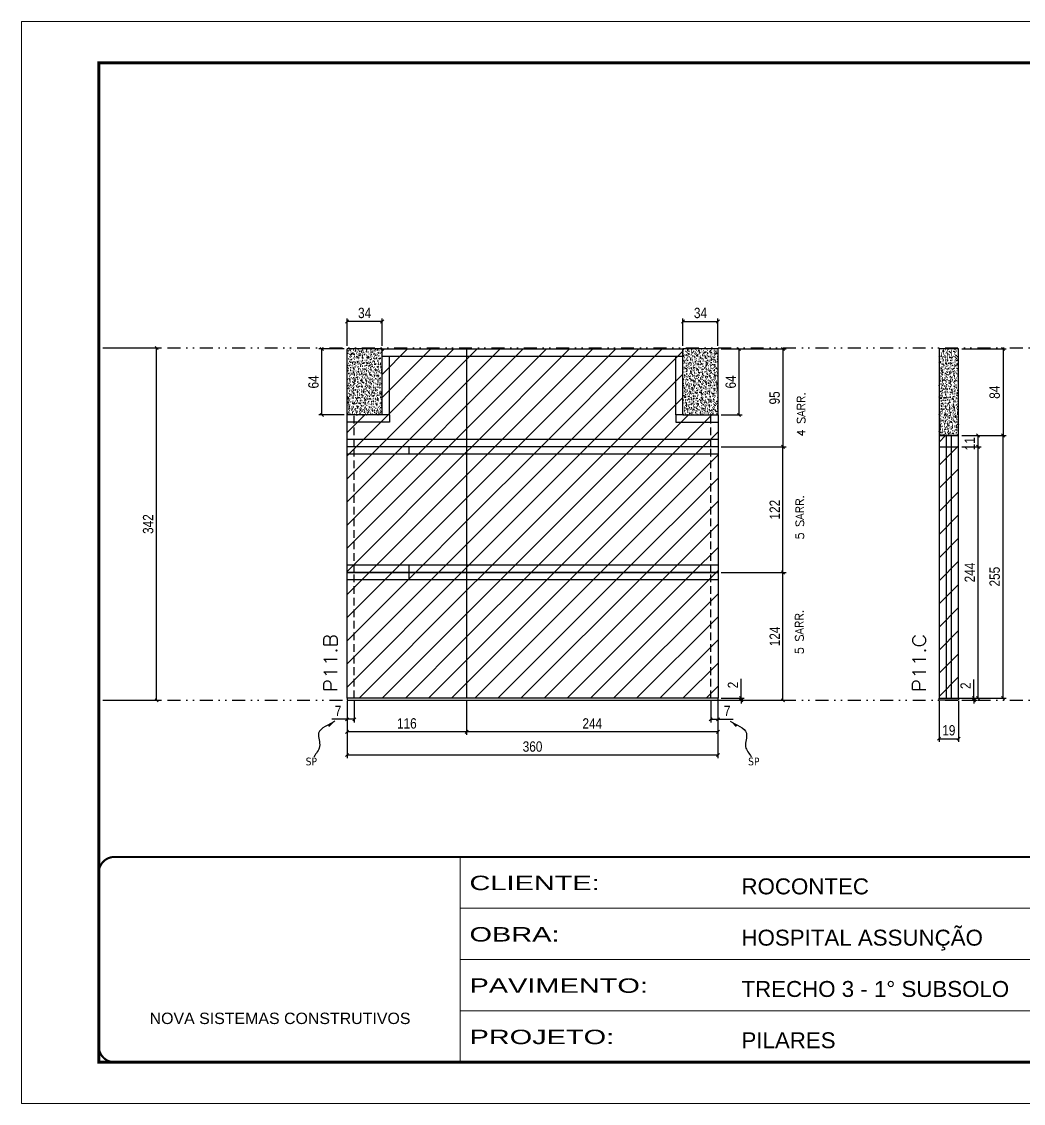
# Model space of a CAD drawing. Extents: x 2102 to 8383, y -13264 to 2718.
# Drawn here: x 5286 to 6258, y 519 to 1569 of the extents above; entities that cross this region are included whole.
import ezdxf

# ---------------------------------------------------------------- set-up
doc = ezdxf.new("R2010")
doc.units = 0
for name, pattern in [('CONTINUO', [0]), ('DASHED', [0.75, 0.5, -0.25]), ('DIVIDE2', [0.625, 0.25, -0.125, 0, -0.125, 0, -0.125]), ('HIDDEN', [0.375, 0.25, -0.125])]:
    doc.linetypes.add(name, pattern=pattern)
for name, color, linetype in [('COTA', 241, 'Continuous'), ('cotas', 4, 'Continuous'), ('Nível', 160, 'Continuous'), ('Painéis', 200, 'Continuous'), ('SARR_2.2x7', 40, 'Continuous'), ('Sarrafo de Pressão', 42, 'HIDDEN'), ('texto', 7, 'Continuous')]:
    doc.layers.add(name, color=color, linetype=linetype)
for name, color, linetype, lineweight in [('Folhas', 255, 'Continuous', 9), ('Hachura', 251, 'Continuous', 9), ('SARRAFO DE PRESSAO', 251, 'DASHED', 9), ('Texto Seção', 7, 'Continuous', 15)]:
    doc.layers.add(name, color=color, linetype=linetype, lineweight=lineweight)
doc.styles.add('ARIAL', font='arial.ttf')
doc.styles.add('COTA TECNICA', font='techl___.ttf', dxfattribs={"height": 10})
doc.styles.add('COTA TECNICA-50', font='techl___.ttf', dxfattribs={"height": 10})
doc.styles.add('REGUA-120', font='ROMANS.shx', dxfattribs={"height": 15})
doc.styles.add('ROMANS', font='romans.shx')
doc.styles.get("Standard").update_dxf_attribs({"font": 'arial.ttf'})
doc.styles.add('Tecnologia', font='')
doc.styles.get('Tecnologia').set_extended_font_data('Forgotten Futurist')
doc.dimstyles.new('COTA PAINEL-50', dxfattribs={"dimtxt": 10, "dimasz": 3, "dimexe": 3, "dimexo": 3, "dimgap": 3, "dimtad": 1, "dimdec": 1, "dimzin": 12, "dimdsep": 46, "dimtxsty": 'COTA TECNICA-50', "dimblk1": 'OBLIQUE', "dimblk2": 'OBLIQUE', "dimsah": 1, "dimcen": 0.9, "dimclrd": 4, "dimclre": 4, "dimclrt": 240, "dimadec": 1, "dimazin": 3, "dimtfac": 1, "dimtdec": 1, "dimtmove": 0, "dimatfit": 3, "dimfxl": 1, "dimtolj": 1, "dimtzin": 12, "dimarcsym": 0})
doc.dimstyles.new('PAINEL', dxfattribs={"dimtxt": 10, "dimasz": 3, "dimexe": 3, "dimexo": 3, "dimgap": 3, "dimtad": 1, "dimdec": 1, "dimzin": 12, "dimdsep": 46, "dimtxsty": 'COTA TECNICA', "dimblk1": 'OBLIQUE', "dimblk2": 'OBLIQUE', "dimsah": 1, "dimcen": 0.9, "dimclrd": 4, "dimclre": 4, "dimclrt": 240, "dimadec": 1, "dimazin": 3, "dimtfac": 1, "dimtdec": 1, "dimtmove": 0, "dimatfit": 3, "dimfxl": 1, "dimtolj": 1, "dimtzin": 12, "dimarcsym": 0})
doc.dimstyles.get("Standard").update_dxf_attribs({"dimtxt": 0.18, "dimasz": 0.18, "dimexe": 0.18, "dimexo": 0.0625, "dimgap": 0.09, "dimtad": 0, "dimtih": 1, "dimtoh": 1, "dimdec": 4, "dimzin": 0, "dimdsep": 46, "dimtxsty": 'Standard', "dimcen": 0.09, "dimadec": 0, "dimazin": 0, "dimtfac": 1, "dimtdec": 4, "dimtofl": 0, "dimtmove": 0, "dimatfit": 3, "dimfxl": 1, "dimtolj": 1, "dimtzin": 0, "dimarcsym": 0})
pattern_1 = [(45, (-126918.716, -32522.603), (-11.2253202, 11.2253202), [])]
pattern_2 = [(50, (-126932.216, -32527.6026), (5.46554007, -0.47817257), [0.5715, -6.2865]), (355, (-126932.216, -32527.6026), (-1.05730264, 5.73170536), [0.4572, -5.02921753]), (100.4514447, (-126931.7604, -32527.6424), (4.40823741, 5.25353256), [0.48570026, -5.34270734]), (46.1842, (-126932.216, -32526.0786), (8.13237123, -1.26126984), [0.85725, -9.42975]), (96.6355576, (-126931.538, -32526.184), (7.122124, 7.42278374), [0.7285507, -8.01406824]), (351.184151, (-126932.216, -32526.079), (7.122124, 7.42278374), [0.685799, -7.54379196]), (21, (-126931.454, -32526.4596), (4.54843174, -3.06795595), [0.5715, -6.2865]), (326, (-126931.454, -32526.4596), (1.85406085, 5.52563898), [0.4572, -5.0292]), (71.451445, (-126931.075, -32526.715), (6.40249258, 2.45768307), [0.48570026, -5.34269813]), (37.5, (-126932.2158, -32527.6026), (0.092658098, 2.536651166), [0, -4.96824, 0, -5.1054, 0, -5.04825]), (7.5, (-126932.2158, -32527.6026), (2.004589875, 3.005417245), [0, -2.91084, 0, -4.85394, 0, -1.92405]), (327.5, (-126933.915, -32527.6026), (4.067717855, -0.17186232), [0, -1.905, 0, -5.9436, 0, -7.8867]), (317.5, (-126934.677, -32527.6026), (4.44387544, 0.76279473), [0, -2.4765, 0, -3.94716, 0, -5.6007])]

# ---------------------------------------------------------------- blocks, each defined once
blk = doc.blocks.new('9999999999')
at = {"color": 30, "linetype": 'CONTINUO'}
for p, q in [((98564.6, 34230.2), (98564.6, 34429.4)), ((98564.6, 34379.6), (99584, 34379.6)), ((98564.6, 34329.8), (99488, 34329.8)), ((98564.6, 34280), (99488, 34280))]:
    blk.add_line(p, q, dxfattribs=at)
at = {"color": 30, "linetype": 'CONTINUO', "const_width": 2}
blk.add_lwpolyline([(99584, 34230.2), (99584, 34414.4, 0.414214), (99569, 34429.4), (98229, 34429.4, 0.414214), (98214, 34414.4), (98214, 34245.2, 0.414214), (98229, 34230.2), (99584, 34230.2)], format="xyb", dxfattribs=at)
at = {"layer": 'Folhas'}
blk.add_lwpolyline([(98139, 34190.2), (99624, 34190.2), (99624, 35240.2), (98139, 35240.2)], close=True, dxfattribs=at)
at = {"layer": 'Folhas', "color": 30, "const_width": 3}
blk.add_lwpolyline([(98214, 34230.2), (99584, 34230.2), (99584, 35200.2), (98214, 35200.2)], close=True, dxfattribs=at)
at = {"color": 7, "linetype": 'Continuous', "ltscale": 5, "style": 'ARIAL'}
for s, height, p in [('ROCONTEC', 15.48, (98837.7, 34393.1)), ('HOSPITAL ASSUNÇÃO', 15.483, (98837.7, 34343.3)), ('TRECHO 3 - 1° SUBSOLO', 15.483, (98837.7, 34293.5)), ('NOVA SISTEMAS CONSTRUTIVOS', 11.059, (98263.2, 34267.2)), ('PILARES', 15.48, (98837.7, 34243.7))]:
    blk.add_text(s, height=height, dxfattribs=at).set_placement(p)
at = {"layer": 'Folhas', "color": 7, "style": 'Tecnologia', "width": 1.5}
for s, p in [('CLIENTE:', (98573.7, 34397.2)), ('OBRA:', (98573.7, 34347.3)), ('PAVIMENTO:', (98573.7, 34297.5)), ('PROJETO:', (98573.7, 34247.7))]:
    blk.add_text(s, height=14, dxfattribs=at).set_placement(p)
blk = doc.blocks.new('_Oblique')
at = {"color": 0, "linetype": 'ByBlock', "lineweight": -2}
blk.add_line((-0.5, -0.5), (0.5, 0.5), dxfattribs=at)
blk = doc.blocks.new('*D102')
at = {"layer": 'COTA', "color": 4, "lineweight": -2, "transparency": 16777216}
for p, q in [((6176.3, 909.3), (6176.3, 870)), ((6195.3, 909.3), (6195.3, 870)), ((6176.3, 873), (6195.3, 873))]:
    blk.add_line(p, q, dxfattribs=at)
at = {"layer": 'Defpoints', "color": 0, "transparency": 16777216}
for p in [(6176.3, 912.3), (6195.3, 912.3), (6195.3, 873)]:
    blk.add_point(p, dxfattribs=at)
at = {"layer": 'COTA', "color": 4, "lineweight": -2, "transparency": 16777216, "xscale": 3, "yscale": 3, "zscale": 3, "rotation": 180}
blk.add_blockref('_Oblique', (6176.3, 873), dxfattribs=at)
at = {"layer": 'COTA', "color": 4, "lineweight": -2, "transparency": 16777216, "xscale": 3, "yscale": 3, "zscale": 3}
blk.add_blockref('_Oblique', (6195.3, 873), dxfattribs=at)
at = {"layer": 'COTA', "color": 240, "transparency": 16777216, "insert": (6185.8, 881.1), "char_height": 10, "attachment_point": 5, "style": 'COTA TECNICA'}
blk.add_mtext('\\A1;19', dxfattribs=at)
blk = doc.blocks.new('*D103')
at = {"layer": 'COTA', "color": 4, "lineweight": -2, "transparency": 16777216}
for p, q in [((6210.1, 912.3), (6210.1, 930.4)), ((6198.3, 912.3), (6213.1, 912.3)), ((6198.3, 910.3), (6213.1, 910.3)), ((6210.1, 910.3), (6210.1, 912.3)), ((6210.1, 910.3), (6210.1, 907.3))]:
    blk.add_line(p, q, dxfattribs=at)
at = {"layer": 'Defpoints', "color": 0, "transparency": 16777216}
for p in [(6195.3, 912.3), (6195.3, 910.3), (6210.1, 912.3)]:
    blk.add_point(p, dxfattribs=at)
at = {"layer": 'COTA', "color": 4, "lineweight": -2, "transparency": 16777216, "xscale": 3, "yscale": 3, "zscale": 3}
for p, rotation in [((6210.1, 912.3), 270), ((6210.1, 910.3), 90)]:
    blk.add_blockref('_Oblique', p, dxfattribs=dict(at, rotation=rotation))
at = {"layer": 'COTA', "color": 240, "transparency": 16777216, "insert": (6202.1, 924.4), "char_height": 10, "attachment_point": 5, "rotation": 90, "style": 'COTA TECNICA-50'}
blk.add_mtext('\\A1;2', dxfattribs=at)
blk = doc.blocks.new('*D933')
at = {"layer": 'COTA', "color": 4, "linetype": 'ByBlock', "lineweight": -2, "transparency": 16777216}
for p, q in [((6198.3, 1251.3), (6241.4, 1251.3)), ((6238.4, 1251.3), (6238.4, 1167.3)), ((6198.3, 1167.3), (6241.4, 1167.3))]:
    blk.add_line(p, q, dxfattribs=at)
at = {"layer": 'Defpoints', "color": 0, "linetype": 'ByBlock', "transparency": 16777216}
for p in [(6195.3, 1251.3), (6195.3, 1167.3), (6238.4, 1167.3)]:
    blk.add_point(p, dxfattribs=at)
at = {"layer": 'COTA', "color": 4, "linetype": 'ByBlock', "lineweight": -2, "transparency": 16777216, "xscale": 3, "yscale": 3, "zscale": 3}
for p, rotation in [((6238.4, 1251.3), 90), ((6238.4, 1167.3), 270)]:
    blk.add_blockref('_Oblique', p, dxfattribs=dict(at, rotation=rotation))
at = {"layer": 'COTA', "color": 240, "linetype": 'ByBlock', "transparency": 16777216, "insert": (6230.3, 1209.3), "char_height": 10, "attachment_point": 5, "rotation": 90, "style": 'COTA TECNICA'}
blk.add_mtext('\\A1;84', dxfattribs=at)
blk = doc.blocks.new('*D934')
at = {"layer": 'COTA', "color": 4, "linetype": 'ByBlock', "lineweight": -2, "transparency": 16777216}
for p, q in [((6198.3, 1167.3), (6241.4, 1167.3)), ((6238.4, 912.3), (6238.4, 1167.3)), ((6198.3, 912.3), (6241.4, 912.3))]:
    blk.add_line(p, q, dxfattribs=at)
at = {"layer": 'Defpoints', "color": 0, "linetype": 'ByBlock', "transparency": 16777216}
for p in [(6195.3, 1167.3), (6238.4, 1167.3), (6195.3, 912.3)]:
    blk.add_point(p, dxfattribs=at)
at = {"layer": 'COTA', "color": 4, "linetype": 'ByBlock', "lineweight": -2, "transparency": 16777216, "xscale": 3, "yscale": 3, "zscale": 3}
for p, rotation in [((6238.4, 1167.3), 90), ((6238.4, 912.3), 270)]:
    blk.add_blockref('_Oblique', p, dxfattribs=dict(at, rotation=rotation))
at = {"layer": 'COTA', "color": 240, "linetype": 'ByBlock', "transparency": 16777216, "insert": (6230.3, 1030.3), "char_height": 10, "attachment_point": 5, "rotation": 90, "style": 'COTA TECNICA'}
blk.add_mtext('\\A1;255', dxfattribs=at)
blk = doc.blocks.new('*D938')
at = {"layer": 'COTA', "color": 4, "linetype": 'ByBlock', "lineweight": -2, "transparency": 16777216}
for p, q in [((6198.3, 1156.3), (6217.2, 1156.3)), ((6214.2, 912.3), (6214.2, 1156.3)), ((6179.3, 912.3), (6217.2, 912.3))]:
    blk.add_line(p, q, dxfattribs=at)
at = {"layer": 'Defpoints', "color": 0, "linetype": 'ByBlock', "transparency": 16777216}
for p in [(6195.3, 1156.3), (6214.2, 1156.3), (6176.3, 912.3)]:
    blk.add_point(p, dxfattribs=at)
at = {"layer": 'COTA', "color": 4, "linetype": 'ByBlock', "lineweight": -2, "transparency": 16777216, "xscale": 3, "yscale": 3, "zscale": 3}
for p, rotation in [((6214.2, 1156.3), 90), ((6214.2, 912.3), 270)]:
    blk.add_blockref('_Oblique', p, dxfattribs=dict(at, rotation=rotation))
at = {"layer": 'COTA', "color": 240, "linetype": 'ByBlock', "transparency": 16777216, "insert": (6206.1, 1034.3), "char_height": 10, "attachment_point": 5, "rotation": 90, "style": 'COTA TECNICA'}
blk.add_mtext('\\A1;244', dxfattribs=at)
blk = doc.blocks.new('*D939')
at = {"layer": 'COTA', "color": 4, "linetype": 'ByBlock', "lineweight": -2, "transparency": 16777216}
for p, q in [((6198.3, 1167.3), (6217.2, 1167.3)), ((6214.2, 1156.3), (6214.2, 1167.3)), ((6198.3, 1156.3), (6217.2, 1156.3))]:
    blk.add_line(p, q, dxfattribs=at)
at = {"layer": 'Defpoints', "color": 0, "linetype": 'ByBlock', "transparency": 16777216}
for p in [(6195.3, 1167.3), (6214.2, 1167.3), (6195.3, 1156.3)]:
    blk.add_point(p, dxfattribs=at)
at = {"layer": 'COTA', "color": 4, "linetype": 'ByBlock', "lineweight": -2, "transparency": 16777216, "xscale": 3, "yscale": 3, "zscale": 3}
for p, rotation in [((6214.2, 1167.3), 90), ((6214.2, 1156.3), 270)]:
    blk.add_blockref('_Oblique', p, dxfattribs=dict(at, rotation=rotation))
at = {"layer": 'COTA', "color": 240, "linetype": 'ByBlock', "transparency": 16777216, "insert": (6206.1, 1159.3), "char_height": 10, "attachment_point": 5, "rotation": 90, "style": 'COTA TECNICA'}
blk.add_mtext('\\A1;11', dxfattribs=at)
blk = doc.blocks.new('*D964')
at = {"layer": 'cotas', "color": 4, "linetype": 'ByBlock', "lineweight": -2, "transparency": 16777216}
for p, q in [((5367.5, 1252.3), (5419.8, 1252.3)), ((5416.8, 910.3), (5416.8, 1252.3)), ((5367.5, 910.3), (5419.8, 910.3))]:
    blk.add_line(p, q, dxfattribs=at)
at = {"layer": 'Defpoints', "color": 0, "linetype": 'ByBlock', "transparency": 16777216}
for p in [(5364.5, 1252.3), (5416.8, 1252.3), (5364.5, 910.3)]:
    blk.add_point(p, dxfattribs=at)
at = {"layer": 'cotas', "color": 4, "linetype": 'ByBlock', "lineweight": -2, "transparency": 16777216, "xscale": 3, "yscale": 3, "zscale": 3}
for p, rotation in [((5416.8, 1252.3), 90), ((5416.8, 910.3), 270)]:
    blk.add_blockref('_Oblique', p, dxfattribs=dict(at, rotation=rotation))
at = {"layer": 'cotas', "color": 240, "linetype": 'ByBlock', "transparency": 16777216, "insert": (5408.6, 1081.3), "char_height": 10, "attachment_point": 5, "rotation": 90, "style": 'COTA TECNICA'}
blk.add_mtext('\\A1;342', dxfattribs=at)
blk = doc.blocks.new('*D125')
at = {"layer": 'COTA', "color": 4, "lineweight": -2, "transparency": 16777216}
for p, q in [((5601.7, 909.3), (5601.7, 854.1)), ((5961.7, 909.3), (5961.7, 854.1)), ((5961.7, 857.1), (5601.7, 857.1))]:
    blk.add_line(p, q, dxfattribs=at)
at = {"layer": 'Defpoints', "color": 0, "transparency": 16777216}
for p in [(5601.7, 912.3), (5961.7, 912.3), (5601.7, 857.1)]:
    blk.add_point(p, dxfattribs=at)
at = {"layer": 'COTA', "color": 4, "lineweight": -2, "transparency": 16777216, "xscale": 3, "yscale": 3, "zscale": 3, "rotation": 180}
blk.add_blockref('_Oblique', (5601.7, 857.1), dxfattribs=at)
at = {"layer": 'COTA', "color": 4, "lineweight": -2, "transparency": 16777216, "xscale": 3, "yscale": 3, "zscale": 3}
blk.add_blockref('_Oblique', (5961.7, 857.1), dxfattribs=at)
at = {"layer": 'COTA', "color": 240, "transparency": 16777216, "insert": (5781.7, 865.3), "char_height": 10, "attachment_point": 5, "style": 'COTA TECNICA'}
blk.add_mtext('\\A1;360', dxfattribs=at)
blk = doc.blocks.new('*D126')
at = {"layer": 'COTA', "color": 4, "lineweight": -2, "transparency": 16777216}
for p, q in [((5954.7, 909.3), (5954.7, 888.8)), ((5961.7, 907.3), (5961.7, 888.8)), ((5954.7, 891.8), (5961.7, 891.8)), ((5961.7, 891.8), (5976.4, 891.8))]:
    blk.add_line(p, q, dxfattribs=at)
at = {"layer": 'Defpoints', "color": 0, "transparency": 16777216}
for p in [(5954.7, 912.3), (5961.7, 910.3), (5961.7, 891.8)]:
    blk.add_point(p, dxfattribs=at)
at = {"layer": 'COTA', "color": 4, "lineweight": -2, "transparency": 16777216, "xscale": 3, "yscale": 3, "zscale": 3, "rotation": 180}
blk.add_blockref('_Oblique', (5954.7, 891.8), dxfattribs=at)
at = {"layer": 'COTA', "color": 4, "lineweight": -2, "transparency": 16777216, "xscale": 3, "yscale": 3, "zscale": 3}
blk.add_blockref('_Oblique', (5961.7, 891.8), dxfattribs=at)
at = {"layer": 'COTA', "color": 240, "transparency": 16777216, "insert": (5970.6, 899.9), "char_height": 10, "attachment_point": 5, "style": 'COTA TECNICA-50'}
blk.add_mtext('\\A1;7', dxfattribs=at)
blk = doc.blocks.new('*D127')
at = {"layer": 'COTA', "color": 4, "lineweight": -2, "transparency": 16777216}
for p, q in [((5601.7, 907.3), (5601.7, 888.8)), ((5608.7, 909.3), (5608.7, 888.8)), ((5601.7, 891.8), (5587, 891.8)), ((5608.7, 891.8), (5601.7, 891.8))]:
    blk.add_line(p, q, dxfattribs=at)
at = {"layer": 'Defpoints', "color": 0, "transparency": 16777216}
for p in [(5601.7, 910.3), (5608.7, 912.3), (5601.7, 891.8)]:
    blk.add_point(p, dxfattribs=at)
at = {"layer": 'COTA', "color": 4, "lineweight": -2, "transparency": 16777216, "xscale": 3, "yscale": 3, "zscale": 3, "rotation": 180}
blk.add_blockref('_Oblique', (5601.7, 891.8), dxfattribs=at)
at = {"layer": 'COTA', "color": 4, "lineweight": -2, "transparency": 16777216, "xscale": 3, "yscale": 3, "zscale": 3}
blk.add_blockref('_Oblique', (5608.7, 891.8), dxfattribs=at)
at = {"layer": 'COTA', "color": 240, "transparency": 16777216, "insert": (5592.9, 899.9), "char_height": 10, "attachment_point": 5, "style": 'COTA TECNICA-50'}
blk.add_mtext('\\A1;7', dxfattribs=at)
blk = doc.blocks.new('*D128')
at = {"layer": 'COTA', "color": 4, "lineweight": -2, "transparency": 16777216}
for p, q in [((5964.7, 1034.3), (6027.8, 1034.3)), ((6024.8, 910.3), (6024.8, 1034.3)), ((5964.7, 910.3), (6027.8, 910.3))]:
    blk.add_line(p, q, dxfattribs=at)
at = {"layer": 'Defpoints', "color": 0, "transparency": 16777216}
for p in [(5961.7, 1034.3), (6024.8, 1034.3), (5961.7, 910.3)]:
    blk.add_point(p, dxfattribs=at)
at = {"layer": 'COTA', "color": 4, "lineweight": -2, "transparency": 16777216, "xscale": 3, "yscale": 3, "zscale": 3}
for p, rotation in [((6024.8, 1034.3), 90), ((6024.8, 910.3), 270)]:
    blk.add_blockref('_Oblique', p, dxfattribs=dict(at, rotation=rotation))
at = {"layer": 'COTA', "color": 240, "transparency": 16777216, "insert": (6016.8, 972.3), "char_height": 10, "attachment_point": 5, "rotation": 90, "style": 'COTA TECNICA-50'}
blk.add_mtext('\\A1;124', dxfattribs=at)
blk = doc.blocks.new('*D129')
at = {"layer": 'COTA', "color": 4, "lineweight": -2, "transparency": 16777216}
for p, q in [((5984.2, 912.3), (5984.2, 931.1)), ((5964.7, 912.3), (5987.2, 912.3)), ((5964.7, 910.3), (5987.2, 910.3)), ((5984.2, 910.3), (5984.2, 912.3)), ((5984.2, 910.3), (5984.2, 907.3))]:
    blk.add_line(p, q, dxfattribs=at)
at = {"layer": 'Defpoints', "color": 0, "transparency": 16777216}
for p in [(5961.7, 912.3), (5961.7, 910.3), (5984.2, 910.3)]:
    blk.add_point(p, dxfattribs=at)
at = {"layer": 'COTA', "color": 4, "lineweight": -2, "transparency": 16777216, "xscale": 3, "yscale": 3, "zscale": 3}
for p, rotation in [((5984.2, 912.3), 270), ((5984.2, 910.3), 90)]:
    blk.add_blockref('_Oblique', p, dxfattribs=dict(at, rotation=rotation))
at = {"layer": 'COTA', "color": 240, "transparency": 16777216, "insert": (5976.2, 925.1), "char_height": 10, "attachment_point": 5, "rotation": 90, "style": 'COTA TECNICA-50'}
blk.add_mtext('\\A1;2', dxfattribs=at)
blk = doc.blocks.new('*D130')
at = {"layer": 'COTA', "color": 4, "linetype": 'ByBlock', "lineweight": -2, "transparency": 16777216}
for p, q in [((5964.7, 1156.3), (6027.8, 1156.3)), ((6024.8, 1034.3), (6024.8, 1156.3)), ((5964.7, 1034.3), (6027.8, 1034.3))]:
    blk.add_line(p, q, dxfattribs=at)
at = {"layer": 'Defpoints', "color": 0, "linetype": 'ByBlock', "transparency": 16777216}
for p in [(5961.7, 1156.3), (6024.8, 1156.3), (5961.7, 1034.3)]:
    blk.add_point(p, dxfattribs=at)
at = {"layer": 'COTA', "color": 4, "linetype": 'ByBlock', "lineweight": -2, "transparency": 16777216, "xscale": 3, "yscale": 3, "zscale": 3}
for p, rotation in [((6024.8, 1156.3), 90), ((6024.8, 1034.3), 270)]:
    blk.add_blockref('_Oblique', p, dxfattribs=dict(at, rotation=rotation))
at = {"layer": 'COTA', "color": 240, "linetype": 'ByBlock', "transparency": 16777216, "insert": (6016.8, 1095.3), "char_height": 10, "attachment_point": 5, "rotation": 90, "style": 'COTA TECNICA'}
blk.add_mtext('\\A1;122', dxfattribs=at)
blk = doc.blocks.new('*D131')
at = {"layer": 'COTA', "color": 4, "linetype": 'ByBlock', "lineweight": -2, "transparency": 16777216}
for p, q in [((5964.7, 1251.3), (6027.8, 1251.3)), ((6024.8, 1251.3), (6024.8, 1156.3)), ((5964.7, 1156.3), (6027.8, 1156.3))]:
    blk.add_line(p, q, dxfattribs=at)
at = {"layer": 'Defpoints', "color": 0, "linetype": 'ByBlock', "transparency": 16777216}
for p in [(5961.7, 1251.3), (5961.7, 1156.3), (6024.8, 1156.3)]:
    blk.add_point(p, dxfattribs=at)
at = {"layer": 'COTA', "color": 4, "linetype": 'ByBlock', "lineweight": -2, "transparency": 16777216, "xscale": 3, "yscale": 3, "zscale": 3}
for p, rotation in [((6024.8, 1251.3), 90), ((6024.8, 1156.3), 270)]:
    blk.add_blockref('_Oblique', p, dxfattribs=dict(at, rotation=rotation))
at = {"layer": 'COTA', "color": 240, "linetype": 'ByBlock', "transparency": 16777216, "insert": (6016.7, 1203.8), "char_height": 10, "attachment_point": 5, "rotation": 90, "style": 'COTA TECNICA'}
blk.add_mtext('\\A1;95', dxfattribs=at)
blk = doc.blocks.new('*D965')
at = {"layer": 'COTA', "color": 4, "linetype": 'ByBlock', "lineweight": -2, "transparency": 16777216}
for p, q in [((5598.7, 1251.3), (5574.2, 1251.3)), ((5577.2, 1187.3), (5577.2, 1251.3)), ((5598.7, 1187.3), (5574.2, 1187.3))]:
    blk.add_line(p, q, dxfattribs=at)
at = {"layer": 'Defpoints', "color": 0, "linetype": 'ByBlock', "transparency": 16777216}
for p in [(5577.2, 1251.3), (5601.7, 1251.3), (5601.7, 1187.3)]:
    blk.add_point(p, dxfattribs=at)
at = {"layer": 'COTA', "color": 4, "linetype": 'ByBlock', "lineweight": -2, "transparency": 16777216, "xscale": 3, "yscale": 3, "zscale": 3}
for p, rotation in [((5577.2, 1251.3), 90), ((5577.2, 1187.3), 270)]:
    blk.add_blockref('_Oblique', p, dxfattribs=dict(at, rotation=rotation))
at = {"layer": 'COTA', "color": 240, "linetype": 'ByBlock', "transparency": 16777216, "insert": (5569.1, 1219.3), "char_height": 10, "attachment_point": 5, "rotation": 90, "style": 'COTA TECNICA'}
blk.add_mtext('\\A1;64', dxfattribs=at)
blk = doc.blocks.new('*D966')
at = {"layer": 'COTA', "color": 4, "linetype": 'ByBlock', "lineweight": -2, "transparency": 16777216}
for p, q in [((5964.7, 1251.3), (5985.2, 1251.3)), ((5982.2, 1187.3), (5982.2, 1251.3)), ((5964.7, 1187.3), (5985.2, 1187.3))]:
    blk.add_line(p, q, dxfattribs=at)
at = {"layer": 'Defpoints', "color": 0, "linetype": 'ByBlock', "transparency": 16777216}
for p in [(5961.7, 1251.3), (5982.2, 1251.3), (5961.7, 1187.3)]:
    blk.add_point(p, dxfattribs=at)
at = {"layer": 'COTA', "color": 4, "linetype": 'ByBlock', "lineweight": -2, "transparency": 16777216, "xscale": 3, "yscale": 3, "zscale": 3}
for p, rotation in [((5982.2, 1251.3), 90), ((5982.2, 1187.3), 270)]:
    blk.add_blockref('_Oblique', p, dxfattribs=dict(at, rotation=rotation))
at = {"layer": 'COTA', "color": 240, "linetype": 'ByBlock', "transparency": 16777216, "insert": (5974.1, 1219.3), "char_height": 10, "attachment_point": 5, "rotation": 90, "style": 'COTA TECNICA'}
blk.add_mtext('\\A1;64', dxfattribs=at)
blk = doc.blocks.new('*D967')
at = {"layer": 'COTA', "color": 4, "linetype": 'ByBlock', "lineweight": -2, "transparency": 16777216}
for p, q in [((5927.7, 1254.3), (5927.7, 1281)), ((5927.7, 1278), (5961.7, 1278)), ((5961.7, 1254.3), (5961.7, 1281))]:
    blk.add_line(p, q, dxfattribs=at)
at = {"layer": 'Defpoints', "color": 0, "linetype": 'ByBlock', "transparency": 16777216}
for p in [(5961.7, 1278), (5927.7, 1251.3), (5961.7, 1251.3)]:
    blk.add_point(p, dxfattribs=at)
at = {"layer": 'COTA', "color": 4, "linetype": 'ByBlock', "lineweight": -2, "transparency": 16777216, "xscale": 3, "yscale": 3, "zscale": 3, "rotation": 180}
blk.add_blockref('_Oblique', (5927.7, 1278), dxfattribs=at)
at = {"layer": 'COTA', "color": 4, "linetype": 'ByBlock', "lineweight": -2, "transparency": 16777216, "xscale": 3, "yscale": 3, "zscale": 3}
blk.add_blockref('_Oblique', (5961.7, 1278), dxfattribs=at)
at = {"layer": 'COTA', "color": 240, "linetype": 'ByBlock', "transparency": 16777216, "insert": (5944.7, 1286.2), "char_height": 10, "attachment_point": 5, "style": 'COTA TECNICA'}
blk.add_mtext('\\A1;34', dxfattribs=at)
blk = doc.blocks.new('*D132')
at = {"layer": 'COTA', "color": 4, "linetype": 'ByBlock', "lineweight": -2, "transparency": 16777216}
for p, q in [((5601.7, 1254.3), (5601.7, 1281)), ((5635.7, 1278), (5601.7, 1278)), ((5635.7, 1254.3), (5635.7, 1281))]:
    blk.add_line(p, q, dxfattribs=at)
at = {"layer": 'Defpoints', "color": 0, "linetype": 'ByBlock', "transparency": 16777216}
for p in [(5601.7, 1278), (5601.7, 1251.3), (5635.7, 1251.3)]:
    blk.add_point(p, dxfattribs=at)
at = {"layer": 'COTA', "color": 4, "linetype": 'ByBlock', "lineweight": -2, "transparency": 16777216, "xscale": 3, "yscale": 3, "zscale": 3, "rotation": 180}
blk.add_blockref('_Oblique', (5601.7, 1278), dxfattribs=at)
at = {"layer": 'COTA', "color": 4, "linetype": 'ByBlock', "lineweight": -2, "transparency": 16777216, "xscale": 3, "yscale": 3, "zscale": 3}
blk.add_blockref('_Oblique', (5635.7, 1278), dxfattribs=at)
at = {"layer": 'COTA', "color": 240, "linetype": 'ByBlock', "transparency": 16777216, "insert": (5618.7, 1286.2), "char_height": 10, "attachment_point": 5, "style": 'COTA TECNICA'}
blk.add_mtext('\\A1;34', dxfattribs=at)
blk = doc.blocks.new('*D968')
at = {"layer": 'COTA', "color": 4, "linetype": 'ByBlock', "lineweight": -2, "transparency": 16777216}
for p, q in [((5717.7, 909.3), (5717.7, 876.7)), ((5961.7, 909.3), (5961.7, 876.7)), ((5961.7, 879.7), (5717.7, 879.7))]:
    blk.add_line(p, q, dxfattribs=at)
at = {"layer": 'Defpoints', "color": 0, "linetype": 'ByBlock', "transparency": 16777216}
for p in [(5717.7, 912.3), (5961.7, 912.3), (5717.7, 879.7)]:
    blk.add_point(p, dxfattribs=at)
at = {"layer": 'COTA', "color": 4, "linetype": 'ByBlock', "lineweight": -2, "transparency": 16777216, "xscale": 3, "yscale": 3, "zscale": 3, "rotation": 180}
blk.add_blockref('_Oblique', (5717.7, 879.7), dxfattribs=at)
at = {"layer": 'COTA', "color": 4, "linetype": 'ByBlock', "lineweight": -2, "transparency": 16777216, "xscale": 3, "yscale": 3, "zscale": 3}
blk.add_blockref('_Oblique', (5961.7, 879.7), dxfattribs=at)
at = {"layer": 'COTA', "color": 240, "linetype": 'ByBlock', "transparency": 16777216, "insert": (5839.7, 887.8), "char_height": 10, "attachment_point": 5, "style": 'COTA TECNICA'}
blk.add_mtext('\\A1;244', dxfattribs=at)
blk = doc.blocks.new('*D969')
at = {"layer": 'COTA', "color": 4, "linetype": 'ByBlock', "lineweight": -2, "transparency": 16777216}
for p, q in [((5601.7, 907.3), (5601.7, 876.7)), ((5717.7, 909.3), (5717.7, 876.7)), ((5717.7, 879.7), (5601.7, 879.7))]:
    blk.add_line(p, q, dxfattribs=at)
at = {"layer": 'Defpoints', "color": 0, "linetype": 'ByBlock', "transparency": 16777216}
for p in [(5601.7, 910.3), (5717.7, 912.3), (5601.7, 879.7)]:
    blk.add_point(p, dxfattribs=at)
at = {"layer": 'COTA', "color": 4, "linetype": 'ByBlock', "lineweight": -2, "transparency": 16777216, "xscale": 3, "yscale": 3, "zscale": 3, "rotation": 180}
blk.add_blockref('_Oblique', (5601.7, 879.7), dxfattribs=at)
at = {"layer": 'COTA', "color": 4, "linetype": 'ByBlock', "lineweight": -2, "transparency": 16777216, "xscale": 3, "yscale": 3, "zscale": 3}
blk.add_blockref('_Oblique', (5717.7, 879.7), dxfattribs=at)
at = {"layer": 'COTA', "color": 240, "linetype": 'ByBlock', "transparency": 16777216, "insert": (5659.7, 887.8), "char_height": 10, "attachment_point": 5, "style": 'COTA TECNICA'}
blk.add_mtext('\\A1;116', dxfattribs=at)

msp = doc.modelspace()

# ---------------------------------------------------------------- hatches: boundary and pattern name
at = {"layer": 'COTA', "linetype": 'ByBlock'}
h = msp.add_hatch(dxfattribs=at)
h.set_pattern_fill('AR-CONC', color=256, scale=0.03)
h.set_pattern_definition(pattern_2)
h.paths.add_polyline_path([(5601.72, 1187.31), (5635.72, 1187.31), (5635.72, 1251.31), (5601.72, 1251.31)])
h = msp.add_hatch(dxfattribs=at)
h.set_pattern_fill('AR-CONC', color=256, scale=0.03)
h.set_pattern_definition(pattern_2)
h.paths.add_polyline_path([(5961.72, 1251.31), (5927.72, 1251.31), (5927.72, 1187.31), (5961.72, 1187.31)])
h = msp.add_hatch(dxfattribs=at)
h.set_pattern_fill('AR-CONC', color=256, scale=0.03)
h.set_pattern_definition([(50, (-125495.3014, -32558.6026), (5.46554007, -0.47817257), [0.5715, -6.2865]), (355, (-125495.3014, -32558.6026), (-1.05730264, 5.73170536), [0.4572, -5.02921753]), (100.4514447, (-125494.846, -32558.6424), (4.40823741, 5.25353256), [0.48570026, -5.34270734]), (46.1842, (-125495.3014, -32557.0786), (8.13237123, -1.26126984), [0.85725, -9.42975]), (96.6355576, (-125494.624, -32557.184), (7.122124, 7.42278374), [0.7285507, -8.01406824]), (351.184151, (-125495.3014, -32557.079), (7.122124, 7.42278374), [0.685799, -7.54379196]), (21, (-125494.5394, -32557.4596), (4.54843174, -3.06795595), [0.5715, -6.2865]), (326, (-125494.5394, -32557.4596), (1.85406085, 5.52563898), [0.4572, -5.0292]), (71.451445, (-125494.1604, -32557.715), (6.40249258, 2.45768307), [0.48570026, -5.34269813]), (37.5, (-125495.3014, -32558.6026), (0.092658098, 2.536651166), [0, -4.96824, 0, -5.1054, 0, -5.04825]), (7.5, (-125495.3014, -32558.6026), (2.004589875, 3.005417245), [0, -2.91084, 0, -4.85394, 0, -1.92405]), (327.5, (-125497.0007, -32558.6026), (4.067717855, -0.17186232), [0, -1.905, 0, -5.9436, 0, -7.8867]), (317.5, (-125497.7627, -32558.6026), (4.44387544, 0.76279473), [0, -2.4765, 0, -3.94716, 0, -5.6007])])
h.paths.add_polyline_path([(6195.28, 1251.31), (6176.28, 1251.31), (6176.28, 1167.31), (6195.28, 1167.31)])
at = {"layer": 'Hachura', "linetype": 'ByBlock'}
h = msp.add_hatch(dxfattribs=at)
h.set_pattern_fill('ANSI31', color=256, scale=5)
h.set_pattern_definition(pattern_1)
h.paths.add_polyline_path([(5717.72, 1251.31), (5635.72, 1251.31), (5635.72, 1187.31), (5601.72, 1187.31), (5601.72, 1156.31), (5717.72, 1156.31)])
h = msp.add_hatch(dxfattribs=at)
h.set_pattern_fill('ANSI31', color=256, scale=5)
h.set_pattern_definition(pattern_1)
h.paths.add_polyline_path([(5927.72, 1251.31), (5717.72, 1251.31), (5717.72, 1156.31), (5961.72, 1156.31), (5961.72, 1187.31), (5927.72, 1187.31)])
h = msp.add_hatch(dxfattribs=at)
h.set_pattern_fill('ANSI31', color=256, scale=5)
h.set_pattern_definition(pattern_1)
h.paths.add_polyline_path([(6195.28, 1167.31), (6176.28, 1167.31), (6176.28, 1156.31), (6195.28, 1156.31)])
h = msp.add_hatch(dxfattribs=at)
h.set_pattern_fill('ANSI31', color=256, scale=5)
h.set_pattern_definition(pattern_1)
h.paths.add_polyline_path([(5717.72, 1156.31), (5601.72, 1156.31), (5601.72, 1034.31), (5717.72, 1034.31)])
h = msp.add_hatch(dxfattribs=at)
h.set_pattern_fill('ANSI31', color=256, scale=5)
h.set_pattern_definition(pattern_1)
h.paths.add_polyline_path([(5961.72, 1156.31), (5717.72, 1156.31), (5717.72, 1034.31), (5961.72, 1034.31)])
h = msp.add_hatch(dxfattribs=at)
h.set_pattern_fill('ANSI31', color=256, scale=5)
h.set_pattern_definition(pattern_1)
h.paths.add_polyline_path([(6195.28, 1156.31), (6176.28, 1156.31), (6176.28, 912.31), (6195.28, 912.31)])
h = msp.add_hatch(dxfattribs=at)
h.set_pattern_fill('ANSI31', color=256, scale=5)
h.set_pattern_definition(pattern_1)
h.paths.add_polyline_path([(5717.72, 1034.31), (5601.72, 1034.31), (5601.72, 912.31), (5717.72, 912.31)])
h = msp.add_hatch(dxfattribs=at)
h.set_pattern_fill('ANSI31', color=256, scale=5)
h.set_pattern_definition(pattern_1)
h.paths.add_polyline_path([(5961.72, 1034.31), (5717.72, 1034.31), (5717.72, 912.31), (5961.72, 912.31)])

# ---------------------------------------------------------------- linework, layer by layer
at = {"layer": 'COTA', "linetype": 'ByBlock'}
for p, q in [((5601.72, 1187.31), (5601.72, 1251.31)), ((5635.72, 1251.31), (5601.72, 1251.31)), ((5961.72, 1251.31), (5927.72, 1251.31)), ((5961.72, 1187.31), (5961.72, 1251.31))]:
    msp.add_line(p, q, dxfattribs=at)
msp.add_lwpolyline([(6176.28, 1167.31), (6195.28, 1167.31), (6195.28, 1251.31), (6176.28, 1251.31)], close=True, dxfattribs=at)
at = {"layer": 'Nível', "color": 4, "linetype": 'DIVIDE2', "ltscale": 50}
for p, q in [((5364.45, 1252.31), (6717.28, 1252.31)), ((5364.45, 910.31), (6717.28, 910.31))]:
    msp.add_line(p, q, dxfattribs=at)
at = {"layer": 'Painéis'}
for p, q in [((5635.72, 1251.31), (5927.72, 1251.31)), ((5635.72, 1187.31), (5635.72, 1251.31)), ((5717.72, 1251.31), (5717.72, 912.31)), ((5927.72, 1187.31), (5927.72, 1251.31)), ((5601.72, 912.31), (5601.72, 1187.31)), ((5635.72, 1187.31), (5601.72, 1187.31)), ((5927.72, 1187.31), (5961.72, 1187.31)), ((5961.72, 1187.31), (5961.72, 912.31)), ((6176.28, 1167.31), (6176.28, 912.31)), ((6195.28, 1167.31), (6176.28, 1167.31)), ((6195.28, 912.31), (6195.28, 1167.31)), ((5961.72, 1156.31), (5601.72, 1156.31)), ((6176.28, 1156.31), (6195.28, 1156.31)), ((5601.72, 1034.31), (5961.72, 1034.31)), ((5961.72, 1034.31), (5601.72, 1034.31)), ((5961.72, 912.31), (5601.72, 912.31)), ((6176.28, 912.31), (6195.28, 912.31))]:
    msp.add_line(p, q, dxfattribs=at)
for points in [[(5961.72, 912.31), (5601.72, 912.31), (5601.72, 910.31), (5961.72, 910.31)], [(6176.28, 912.31), (6195.28, 912.31), (6195.28, 910.31), (6176.28, 910.31)]]:
    msp.add_lwpolyline(points, close=True, dxfattribs=at)
at = {"layer": 'SARR_2.2x7'}
for p, q in [((5635.72, 1244.31), (5717.72, 1244.31)), ((5642.72, 1187.31), (5642.72, 1244.31)), ((5717.72, 1244.31), (5927.72, 1244.31)), ((5920.72, 1187.31), (5920.72, 1244.31)), ((5642.72, 1187.31), (5635.72, 1187.31)), ((5642.72, 1187.31), (5642.72, 1180.31)), ((5927.72, 1187.31), (5920.72, 1187.31)), ((5920.72, 1187.31), (5920.72, 1180.31)), ((5642.72, 1180.31), (5601.72, 1180.31)), ((5920.72, 1180.31), (5961.72, 1180.31)), ((6183.28, 1167.31), (6183.28, 912.31)), ((6188.28, 912.31), (6188.28, 1167.31)), ((5717.72, 1163.31), (5601.72, 1163.31)), ((5661.72, 1156.31), (5661.72, 1149.31)), ((5961.72, 1163.31), (5717.72, 1163.31)), ((5661.72, 1149.31), (5601.72, 1149.31)), ((5961.72, 1149.31), (5661.72, 1149.31)), ((5661.72, 1041.31), (5601.72, 1041.31)), ((5961.72, 1041.31), (5661.72, 1041.31)), ((5661.72, 1041.31), (5661.72, 1027.31)), ((5661.72, 1027.31), (5601.72, 1027.31)), ((5961.72, 1027.31), (5661.72, 1027.31))]:
    msp.add_line(p, q, dxfattribs=at)
at = {"layer": 'Sarrafo de Pressão', "ltscale": 30}
for p, q in [((5608.72, 1156.31), (5608.72, 1187.31)), ((5954.72, 1156.31), (5954.72, 1187.31)), ((5608.72, 1034.31), (5608.72, 1156.31)), ((5954.72, 1034.31), (5954.72, 1156.31)), ((5608.72, 912.31), (5608.72, 1034.31)), ((5954.72, 912.31), (5954.72, 1034.31))]:
    msp.add_line(p, q, dxfattribs=at)

# ---------------------------------------------------------------- block references
at = {"layer": 'SARRAFO DE PRESSAO', "color": 6, "linetype": 'ByBlock'}
msp.add_blockref('9999999999', (-92853.19, -33671.18), dxfattribs=at)

# ---------------------------------------------------------------- texts
at = {"layer": 'texto', "color": 0, "char_height": 7.5, "attachment_point": 5}
for insert in [(5566.94, 850.82), (5996.5, 850.82)]:
    msp.add_mtext('{\\fTahoma|b0|i0|c0|p34;\\C4;SP}', dxfattribs=dict(at, insert=insert))
at = {"layer": 'Texto Seção', "linetype": 'Continuous', "style": 'ROMANS'}
for s, p in [('4 SARR.', (6046.45, 1166.25)), ('5 SARR.', (6045.14, 1066.34)), ('5 SARR.', (6044.73, 955.02))]:
    msp.add_text(s, height=8, rotation=90, dxfattribs=at).set_placement(p)
at = {"layer": 'Texto Seção', "style": 'REGUA-120', "width": 1.1}
for s, p in [('P11.B', (5592.13, 918.21)), ('P11.C', (6163.48, 918.21))]:
    msp.add_text(s, height=13, rotation=90, dxfattribs=at).set_placement(p)

# ---------------------------------------------------------------- dimensions: what is measured, and where the dimension line sits
at = {"layer": 'COTA', "linetype": 'ByBlock'}
for base, p1, p2, angle, picture, middle in [((5601.72, 1278), (5635.72, 1251.31), (5601.72, 1251.31), 180, '*D132', (5618.72, 1286.21)), ((5961.72, 1278), (5927.72, 1251.31), (5961.72, 1251.31), 180, '*D967', (5944.72, 1286.21)), ((6024.84, 1156.31), (5961.72, 1251.31), (5961.72, 1156.31), 90, '*D131', (6016.7, 1203.81)), ((5982.21, 1251.31), (5961.72, 1187.31), (5961.72, 1251.31), 90, '*D966', (5974.1, 1219.31)), ((6238.36, 1167.31), (6195.28, 1251.31), (6195.28, 1167.31), 90, '*D933', (6230.27, 1209.31)), ((6214.18, 1156.31), (6176.28, 912.31), (6195.28, 1156.31), 90, '*D938', (6206.11, 1034.31)), ((5717.72, 879.71), (5961.72, 912.31), (5717.72, 912.31), 180, '*D968', (5839.72, 887.79))]:
    dim = msp.add_linear_dim(base=base, p1=p1, p2=p2, angle=angle, dimstyle='PAINEL', dxfattribs=at)
    dim.commit()
    dim.dimension.update_dxf_attribs({"geometry": picture, "text_midpoint": middle})
for base, p1, p2, angle, picture, middle in [((5577.24, 1251.31), (5601.72, 1187.31), (5601.72, 1251.31), 90, '*D965', (5569.14, 1219.31)), ((6024.84, 1156.31), (5961.72, 1034.31), (5961.72, 1156.31), 90, '*D130', (6016.78, 1095.31)), ((5601.72, 879.71), (5717.72, 912.31), (5601.72, 910.31), 180, '*D969', (5659.72, 887.82))]:
    dim = msp.add_linear_dim(base=base, p1=p1, p2=p2, angle=angle, dimstyle='PAINEL', override={"dimtmove": 1}, dxfattribs=at)
    dim.commit()
    dim.dimension.update_dxf_attribs({"geometry": picture, "text_midpoint": middle})
dim = msp.add_linear_dim(base=(6238.36, 1167.31), p1=(6195.28, 912.31), p2=(6195.28, 1167.31), angle=90, dimstyle='PAINEL', dxfattribs=at)
dim.commit()
dim.dimension.update_dxf_attribs({"geometry": '*D934', "text_midpoint": (6238.36, 1030.31), "dimtype": 160})
dim = msp.add_linear_dim(base=(6214.18, 1167.31), p1=(6195.28, 1156.31), p2=(6195.28, 1167.31), angle=90, dimstyle='PAINEL', override={"dimtmove": 1}, dxfattribs=at)
dim.commit()
dim.dimension.update_dxf_attribs({"geometry": '*D939', "text_midpoint": (6214.18, 1159.31), "dimtype": 160})
at = {"layer": 'COTA'}
for base, p1, p2, angle, picture, middle in [((6024.84, 1034.31), (5961.72, 910.31), (5961.72, 1034.31), 90, '*D128', (6016.77, 972.31)), ((5601.72, 891.8), (5608.72, 912.31), (5601.72, 910.31), 180, '*D127', (5592.85, 899.87))]:
    dim = msp.add_linear_dim(base=base, p1=p1, p2=p2, angle=angle, dimstyle='COTA PAINEL-50', dxfattribs=at)
    dim.commit()
    dim.dimension.update_dxf_attribs({"geometry": picture, "text_midpoint": middle})
for base, p1, p2, picture, middle in [((5984.24, 910.31), (5961.72, 912.31), (5961.72, 910.31), '*D129', (5984.24, 925.06)), ((6210.09, 912.31), (6195.28, 910.31), (6195.28, 912.31), '*D103', (6210.09, 924.37))]:
    dim = msp.add_linear_dim(base=base, p1=p1, p2=p2, angle=90, dimstyle='COTA PAINEL-50', dxfattribs=at)
    dim.commit()
    dim.dimension.update_dxf_attribs({"geometry": picture, "text_midpoint": middle, "dimtype": 160})
dim = msp.add_linear_dim(base=(5601.72, 857.12), p1=(5961.72, 912.31), p2=(5601.72, 912.31), angle=180, dimstyle='PAINEL', override={"dimarcsym": 2}, dxfattribs=at)
dim.commit()
dim.dimension.update_dxf_attribs({"geometry": '*D125', "text_midpoint": (5781.72, 865.34)})
dim = msp.add_linear_dim(base=(5961.72, 891.8), p1=(5954.72, 912.31), p2=(5961.72, 910.31), dimstyle='COTA PAINEL-50', dxfattribs=at)
dim.commit()
dim.dimension.update_dxf_attribs({"geometry": '*D126', "text_midpoint": (5970.58, 899.87)})
dim = msp.add_linear_dim(base=(6195.28, 872.96), p1=(6176.28, 912.31), p2=(6195.28, 912.31), dimstyle='PAINEL', override={"dimarcsym": 2}, dxfattribs=at)
dim.commit()
dim.dimension.update_dxf_attribs({"geometry": '*D102', "text_midpoint": (6185.78, 881.05)})
at = {"layer": 'cotas', "linetype": 'ByBlock'}
dim = msp.add_linear_dim(base=(5416.79, 1252.31), p1=(5364.45, 910.31), p2=(5364.45, 1252.31), angle=90, dimstyle='PAINEL', dxfattribs=at)
dim.commit()
dim.dimension.update_dxf_attribs({"geometry": '*D964', "text_midpoint": (5408.57, 1081.31)})

# ---------------------------------------------------------------- leaders
at = {"layer": 'COTA', "path_type": 1}
for points in [[(5589.89, 890.13), (5574.1, 878.29), (5575.03, 865.29), (5569.48, 855.51)], [(5973.55, 890.13), (5989.33, 878.29), (5988.41, 865.29), (5993.96, 855.51)]]:
    msp.add_leader(points, dimstyle='Standard', override={"dimasz": 8}, dxfattribs=at)

doc.saveas('drawing.dxf')
